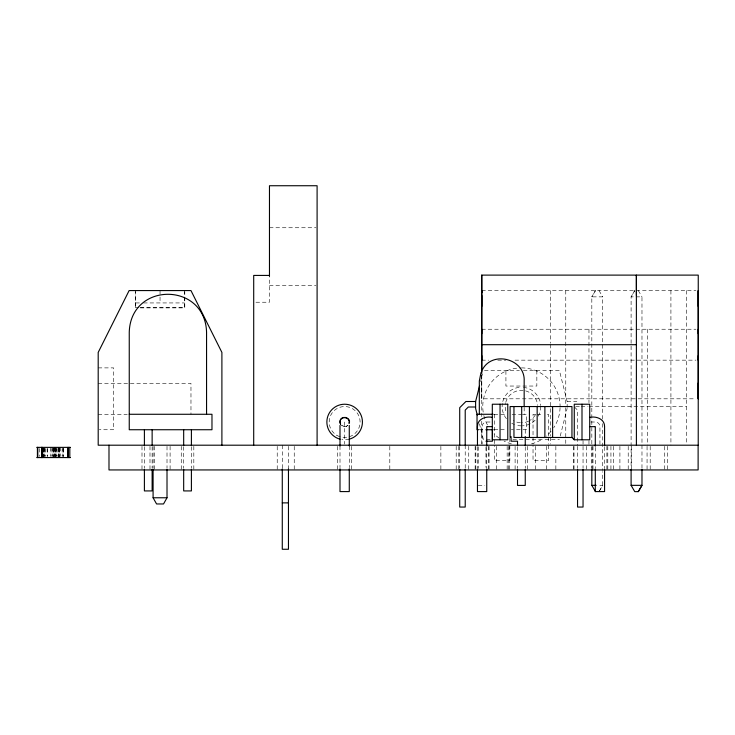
<?xml version="1.0" encoding="UTF-8"?>
<svg xmlns="http://www.w3.org/2000/svg" width="735" height="735" viewBox="0 0 735 735"><rect width="100%" height="100%" fill="white"/><g stroke="black" fill="none" stroke-linecap="round" stroke-linejoin="round"><path stroke-width="0.55" stroke-dasharray="3.67 2.76" d="M481.765 375.116L481.756 398.811L695.944 398.811M480.58 381.621L482.518 373.894M560.254 436.011L567.154 408.403M599.567 490.741L602.7 485.339L602.7 471.631M599.043 491.642L602.7 485.339L597.261 485.339M347.784 425.39L347.306 425.758M347.719 425.446L347.242 425.813M347.921 425.289C346.718 426.86 341.904 426.75 345.671 426.511M346.801 426.089L346.249 426.318M346.718 426.125L346.167 426.355M344.945 426.649L341.362 425.289M269.469 227.74L315.967 227.74M269.469 285.676L315.967 285.676M481.756 290.573L695.944 290.573M602.7 419.088L602.7 296.866L591.822 296.866L591.822 468.204M641.977 468.204L641.977 296.866L631.099 296.866L631.099 468.204M255.955 302.232L269.469 302.232L269.469 275.423M135.718 302.939L140.587 302.939M143.582 302.939L184.384 302.939M135.304 307.524L139.108 307.524M140.247 307.524L184.788 307.524M140.247 307.892L184.788 307.892L184.788 291.657M481.756 329.234L695.944 329.234M481.756 360.159L488.628 360.159M497.797 360.159L505.809 360.159M514.978 360.159L695.944 360.159M98.196 367.886L113.659 367.886L113.659 429.736L99.298 429.736M484.475 370.578L519.379 370.578M523.384 370.578L559.418 370.578L567.154 401.503L567.154 407.41M98.196 383.348L190.971 383.348L190.971 414.274M567.154 401.503L576.865 401.503M575.707 406.547L580.126 406.547M581.229 406.547L587.862 406.547M588.965 406.547L686.38 406.547M98.196 414.274L127.302 414.274M494.095 414.274L500.103 414.274M500.811 414.274L506.59 414.274M512.065 414.274L521.161 414.274M522.456 414.274L526.471 414.274L526.471 429.736L514.913 429.736M535.402 414.274L533.031 414.274L533.031 436.039M537.028 414.274L542.908 414.274M547.382 414.274L548.494 414.274L548.494 436.039M490.089 422.009L486.745 422.009A4.64 4.64 0 0 0 482.105 426.649L482.105 444.105M590.839 422.009L595.295 422.009A4.64 4.64 0 0 1 599.935 426.649L599.935 444.105M479.257 429.736L485.173 429.736M494.177 429.736L506.176 429.736M511.33 429.736L513.306 429.736M490.153 439.328L483.345 439.328L479.477 423.865M512.865 439.328L559.418 439.328M478.246 485.422L484.87 485.422M343.116 426.383L343.282 426.419M342.188 425.914L341.711 425.547M574.448 407.006L577.545 410.102L577.545 445.199M638.311 290.573L641.977 296.866M599.043 290.573L602.7 296.866M481.747 382.963L481.756 398.811M686.38 290.573L686.38 444.059M670.917 290.573L670.917 445.199M667.49 446.329L667.49 469.941M664.734 446.329L664.734 469.941M650.199 446.329L650.199 469.941M647.719 329.234L647.719 445.199M647.066 446.329L647.066 469.941M631.356 446.329L631.356 469.941M628.214 446.329L628.214 469.941M619.908 446.329L619.908 469.941M613.679 446.329L613.679 469.941M610.932 446.329L610.932 469.941M607.79 446.329L607.79 469.941M606.889 446.329L606.889 469.941M604.574 446.944L604.574 468.691M602.7 423.663L602.7 470.492M595.295 447.358L595.295 467.772M592.98 446.329L592.98 469.941M592.079 446.329L592.079 469.941M588.965 329.234L588.965 402.716M588.965 440.605L588.965 445.199M586.576 446.329L586.576 469.941M583.048 440.651L583.048 444.059M583.048 446.347L583.048 468.112M577.545 446.347L577.545 468.112M574.017 446.329L574.017 469.941M573.557 446.329L573.557 469.941M565.766 290.573L565.766 406.547M565.766 407.677L565.766 445.199M555.853 446.329L555.853 469.941M550.304 290.573L550.304 343.263M550.304 344.403L550.304 436.039M550.304 437.187L550.304 444.059M548.494 437.187L548.494 444.059M548.494 445.199L548.494 460.661L533.031 460.661L533.031 445.199M546.436 446.329L546.436 469.941M536.844 370.578L536.844 386.04L505.919 386.04L505.919 370.578M535.613 446.329L535.613 469.941M533.031 437.187L533.031 444.059M527.657 446.329L527.657 469.941M525.249 429.736L525.249 435.423M525.249 446.779L525.249 468.37M524.165 407.392L524.165 414.274M517.513 446.871L517.513 468.415M515.106 446.329L515.106 469.941M509.833 438.326L509.833 444.059M509.833 445.199L509.833 460.661L494.37 460.661L494.37 445.199M509.493 446.329L509.493 469.941M508.271 446.329L508.271 469.941M507.159 446.329L507.159 469.941M496.336 446.329L496.336 469.941M494.37 414.274L494.37 444.059M489.069 446.329L489.069 469.941M488.389 446.329L488.389 469.941M486.745 447.358L486.745 467.772M485.973 446.871L485.973 467.276M481.747 374.391L481.774 412.078M481.774 413.217L481.747 416.644M481.747 421.219L481.774 444.059M478.246 446.779L478.246 468.37M477.465 446.944L477.465 468.691M475.83 446.329L475.83 469.941M475.15 446.329L475.15 469.941M468.746 446.329L468.746 469.941M465.218 445.199L465.218 468.112M459.715 446.347L459.715 468.112M458.787 446.329L458.787 469.941M456.196 446.329L456.196 469.941M440.871 446.329L440.871 469.941M389.807 446.329L389.807 469.941M351.606 446.329L351.606 469.941M349.281 446.016L349.281 467.662M344.642 422.009L344.642 444.105M340.002 446.016L340.002 467.662M337.687 446.329L337.687 469.941M294.239 446.329L294.239 469.941M288.46 446.329L288.46 468.948M282.277 445.199L282.277 468.948M277.224 446.329L277.224 469.941M193.82 446.329L193.82 469.941M191.403 446.733L191.403 468.259M184.384 290.573L184.384 307.892M183.676 446.733L183.676 468.259M181.26 446.329L181.26 469.941M170.097 446.329L170.097 469.941M167.01 446.347L167.01 468.057M160.046 290.573L160.046 302.939M154.543 446.329L154.543 469.941M153.091 446.347L153.091 468.057M152.136 446.733L152.136 468.259M149.995 446.329L149.995 469.941M144.4 446.733L144.4 468.259M141.993 446.329L141.993 469.941M135.718 290.573L135.718 307.892L135.304 291.657M63.679 448.497L63.679 456.435M63.348 448.497L63.348 456.435M62.916 447.367L62.916 456.435M62.153 448.497L62.153 456.435M60.683 447.367L60.656 456.435M59.728 448.497L59.728 456.435M59.241 448.497L59.241 456.435M59.103 447.367L59.103 456.435M58.929 447.367L58.919 456.435M58.506 448.497L58.506 456.435M58.341 447.367L58.341 456.435M57.872 448.497L57.872 456.435M56.448 448.497L56.448 456.435M56.136 447.367L56.136 456.435M55.805 448.497L55.805 456.435M55.281 447.367L55.281 456.435M55.162 448.497L55.162 456.435M54.96 447.367L54.96 456.435M54.877 448.497L54.877 456.435M54.225 447.367L54.16 456.435M53.995 447.367L53.995 456.435M53.664 448.497L53.664 456.435M53.333 448.497L53.333 456.435M52.948 448.497L52.948 456.435M52.543 447.367L52.543 456.435M51.046 448.497L51.046 456.435M50.88 447.367L50.88 456.435M47.72 448.497L47.72 456.435M47.123 448.497L47.196 456.435M45.23 448.497L45.23 456.435M44.853 448.497L44.853 456.435M44.146 447.367L44.173 456.435M44.026 448.497L44.026 456.435M43.622 447.367L43.622 456.435M43.503 448.497L43.503 456.435M43.383 448.497L43.383 456.435M39.727 448.497L39.745 456.435M349.244 439.181A17.778 17.778 0 0 1 341.858 439.567M540.749 406.547A19.321 19.321 0 0 1 538.167 416.203M535.089 420.209A19.321 19.321 0 0 1 531.093 423.277M530.211 423.755A19.321 19.321 0 0 1 522.438 425.841M521.437 425.859A19.321 19.321 0 0 1 516.429 425.207M514.509 424.582A19.321 19.321 0 0 1 511.771 423.277M506.424 418.702A19.321 19.321 0 0 1 502.354 403.515M502.768 401.54A19.321 19.321 0 0 1 521.437 387.226M523.449 387.327A19.321 19.321 0 0 1 540.721 405.536M560.07 407.659A38.661 38.661 0 0 1 553.74 427.779M551.039 431.399A38.661 38.661 0 0 1 546.289 436.149M540.758 440.017A38.661 38.661 0 0 1 531.442 443.885M511.431 443.885A38.661 38.661 0 0 1 504.072 441.083M499.267 438.216A38.661 38.661 0 0 1 494.095 433.88M487.406 424.894A38.661 38.661 0 0 1 483.364 413.263M483.18 412.151A38.661 38.661 0 0 1 520.316 367.904M521.437 367.886A38.661 38.661 0 0 1 560.088 406.547M535.493 414.659A16.234 16.234 0 0 1 529.549 420.604M528.621 421.1A16.234 16.234 0 0 1 521.437 422.781M520.371 422.744A16.234 16.234 0 0 1 513.315 420.604M505.753 410.746A16.234 16.234 0 0 1 505.505 403.368M505.753 402.339A16.234 16.234 0 0 1 524.606 390.625M525.635 390.864A16.234 16.234 0 0 1 537.634 405.49M595.488 290.573L591.822 296.866L595.488 290.573M634.755 290.573L631.099 296.866L634.755 290.573M336.915 435.396A15.463 15.463 0 0 0 360.104 422.009A15.463 15.463 0 0 0 336.915 408.614A15.463 15.463 0 0 0 336.915 435.396"/><path stroke-width="1.1" d="M481.765 371.754L481.756 275.111L698.25 275.111L698.222 445.199L98.196 445.199L98.196 352.423L129.121 290.573L190.971 290.573L221.897 352.423L221.897 445.199M481.756 359.626L481.756 360.159L481.756 355.63M481.756 329.758L481.756 329.234L481.756 333.754M698.241 359.626L698.232 360.159L698.232 355.63M698.232 329.234L698.241 333.754M340.121 421.146L340.039 421.752M340.259 420.567L340.489 420.007M349.024 423.452C352.478 416.947 336.915 414.338 340.627 424.325M349.171 422.864L349.244 422.267M477.272 415.027L475.609 408.403L475.609 401.503L479.477 386.04M481.03 372.452L479.321 381.033L479.321 414.274M340.783 419.483L341.15 419.005M167.01 469.206L167.01 497.77L163.528 503.962L156.573 503.962L153.091 497.77L153.091 469.206M631.099 469.353L631.099 485.339L634.755 491.642L638.32 491.642L641.977 485.339L641.977 469.353M638.311 491.642L641.977 485.339L631.099 485.339M482.325 369.815C492.321 350.09 525.378 358.946 524.165 381.033L524.165 406.253M341.573 418.564L342.051 418.197M342.565 417.893L343.126 417.655M343.704 417.489L344.302 417.416M344.899 417.397L345.496 417.48M269.469 275.423L253.704 275.423L253.704 445.199M481.774 344.697L636.4 344.697M475.609 401.503L465.898 401.503L459.715 407.686L459.715 445.199M475.609 407.006L468.314 407.006L465.218 410.102L465.218 445.199M129.25 414.274L211.974 414.274L211.974 429.736L129.25 429.736L129.25 332.321C130.619 281.624 205.194 281.624 206.563 332.321L206.563 414.274M493.167 414.274L477.024 414.274L477.024 429.736L478.549 429.736M492.312 417.37C486.019 415.964 477.529 418.849 477.465 426.337L477.465 445.805M589.727 417.37C596.03 415.964 604.51 418.849 604.574 426.337L604.574 445.805M487.048 426.649L492.312 426.649M589.727 426.649L594.992 426.649M485.872 429.736L493.139 429.736M574.265 439.787L574.265 404.222L589.727 404.222L589.727 439.787L574.265 439.787L571.949 437.472L513.958 437.472L513.958 406.547M485.973 441.202L492.404 441.202L492.404 429.736M36.75 447.367L70.413 447.367M36.75 457.574L70.413 457.574M591.822 469.353L591.822 485.339L596.177 485.339M153.091 497.77L167.01 497.77M282.277 502.878L288.46 502.878M346.084 417.627L346.644 417.857M347.168 418.151L347.646 418.518M348.078 418.932L348.445 419.409M348.757 419.924L348.987 420.484M340.525 424.086L340.296 423.525M591.822 485.339L595.488 491.642M349.162 421.063L349.235 421.66M340.13 422.947L340.048 422.349M698.241 306.421L698.232 290.573L698.232 398.811L698.232 382.963M636.391 295.488L636.381 275.111L636.4 445.199M481.756 275.111L481.765 306.421M698.121 445.199L698.121 469.941L108.991 469.941L108.991 445.199M604.574 469.84L604.574 491.586L595.295 491.586L595.295 468.912M595.295 426.952L595.295 446.228M583.048 469.252L583.048 507.049L577.545 507.049L577.545 469.252M582.001 404.222L582.001 439.787M571.949 437.472L571.949 406.547L510.099 406.547L510.099 437.472M552.619 406.547L552.619 437.472M544.883 406.547L544.883 437.472M537.156 406.547L537.156 437.472M529.42 406.547L529.42 437.472M525.249 436.553L525.249 445.649M525.249 469.509L525.249 485.422L517.513 485.422L517.513 469.546M521.694 406.547L521.694 437.472M517.513 445.732L517.513 441.202L511.082 441.202L511.082 436.618M500.048 404.222L500.048 439.787M486.745 426.952L486.745 446.228M486.745 468.912L486.745 491.586L477.465 491.586L477.465 469.84M481.765 295.488L481.747 373.242M465.218 469.252L465.218 507.049L459.715 507.049L459.715 469.252M349.281 425.446L349.281 446.016M349.281 468.801L349.281 491.586L340.002 491.586L340.002 468.801M340.002 425.446L340.002 446.016M317.097 445.199L317.097 185.734L269.469 185.734L269.469 276.351M288.46 468.948L288.46 549.265L282.277 549.265L282.277 468.948M191.403 429.736L191.403 445.603M191.403 469.399L191.403 490.925L183.676 490.925L183.676 469.399M183.676 429.736L183.676 445.603M152.136 429.736L152.136 445.603M152.136 469.399L152.136 490.925L144.4 490.925L144.4 469.399M144.4 429.736L144.4 445.603M69.816 447.367L69.816 457.574M68.236 447.367L68.144 457.574M67.914 447.367L67.914 457.574M42.125 447.367L42.125 457.574M41.996 447.367L41.996 457.574M41.583 447.367L41.583 457.574M37.807 447.367L37.807 457.574M37.411 447.367L37.411 457.574M340.039 439.181A17.778 17.778 0 0 1 330.079 411.811A17.778 17.778 0 0 1 359.213 411.811A17.778 17.778 0 0 1 349.244 439.181M481.756 290.573L481.756 292.42L481.756 290.573M507.775 404.222L492.312 404.222L492.312 439.787L507.775 439.787L507.775 404.222"/></g></svg>
